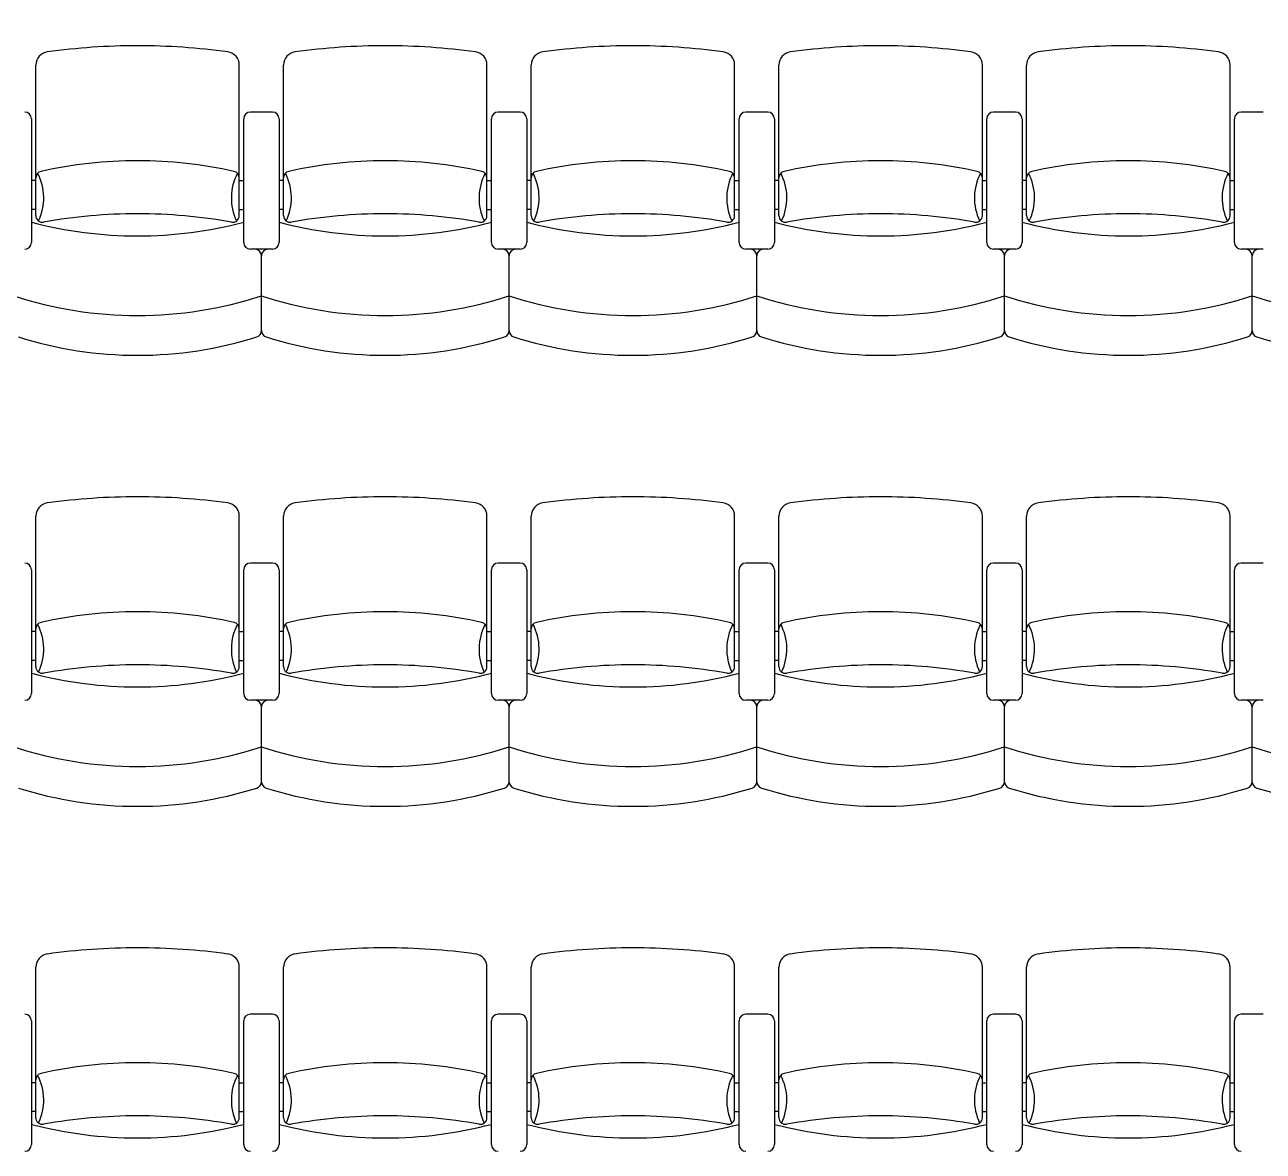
# Model space of a CAD drawing. Header units: millimetres. Extents: x 1210 to 64966, y 534 to 90439.
# Drawn here: x 46546 to 52090, y 22272 to 27316 of the extents above; entities that cross this region are included whole.
import ezdxf

# ---------------------------------------------------------------- set-up
doc = ezdxf.new("R2010")
doc.units = ezdxf.units.MM
doc.layers.add('ARREDI', color=8, linetype='Continuous')
doc.layers.add('RETINI', color=8, linetype='Continuous')

msp = doc.modelspace()

# ---------------------------------------------------------------- hatches: boundary and pattern name
at = {"layer": 'RETINI'}
h = msp.add_hatch(dxfattribs=at)
h.set_pattern_fill('ANSI31', color=256, scale=990, angle=270, style=0)
h.set_pattern_definition([(315, (-385059.34, 422084.75), (87.504464, 87.504464), [])])
h.paths.add_polyline_path([(19624, 32169, 1), (19624, 31670.1, 1)])
h.paths.add_polyline_path([(28336, 31670.1, 1), (28336, 32169, 1)])
h.paths.add_polyline_path([(18881.5, 15334.9), (18881.5, 13948.9), (20267.5, 13948.9), (20267.5, 15334.9)])
h.paths.add_polyline_path([(63481, 41322.4), (63481, 40431.4), (64372, 40431.4), (64372, 41322.4)])
h.paths.add_polyline_path([(63481, 32313.4), (63481, 31422.4), (64372, 31422.4), (64372, 32313.4)])
h.paths.add_polyline_path([(63481, 23700.4), (63481, 22809.4), (64372, 22809.4), (64372, 23700.4)])
h.paths.add_polyline_path([(63481, 15057.6), (63481, 14978.5), (63481, 14166.6), (64372, 14166.6), (64372, 15057.6)])
h.paths.add_polyline_path([(54967, 15057.6), (54967, 14166.6), (55858, 14166.6), (55858, 15057.6)])
h.paths.add_polyline_path([(42661.3, 15057.6), (42661.3, 14562.6), (42898.9, 14562.6), (42898.9, 14820), (45067, 14820), (45067, 15057.6)])
h.paths.add_polyline_path([(42661.3, 14562.6), (42661.3, 14067.6), (45067, 14067.6), (45067, 14166.6), (45067, 14562.6)])
h.paths.add_polyline_path([(45067, 15057.6), (45067, 14166.6), (45958, 14166.6), (45958, 15057.6)])
h.paths.add_polyline_path([(45958, 15097.3), (45958, 15057.6), (45958, 14166.6), (45958, 13513.3), (46453, 13513.3), (46453, 15097.3)])
h.paths.add_polyline_path([(30811, 2316.4), (30811, 534.4), (31405, 534.4), (31405, 2316.4)])
h.paths.add_polyline_path([(35315.5, 17156.5), (35315.5, 14948.8), (36454, 14948.8), (36454, 15186.4), (35553.1, 15186.4), (35553.1, 16879.3), (37206.4, 16879.3), (37206.4, 15186.4), (37444, 15186.4), (37444, 17156.5)])
h.paths.add_polyline_path([(36454, 15186.4), (36454, 14097.4), (37543, 14097.4), (37543, 15186.4)])
h.paths.add_polyline_path([(37543, 15107.1), (37543, 14820), (38215.7, 14820), (38215.7, 14562.6), (38453.3, 14562.6), (38453.3, 15107.1)])
h.paths.add_polyline_path([(37543, 14562.6), (37543, 14097.4), (37543, 14067.6), (38453.3, 14067.6), (38453.3, 14562.6)])
h.paths.add_polyline_path([(37048, 14097.4), (37048, 11325.4), (37543, 11325.4), (37543, 14097.4)])
h.paths.add_polyline_path([(36553, 14097.4), (36553, 11325.4), (36790.6, 11325.4), (36790.6, 14097.4)])
h.paths.add_polyline_path([(36553, 11325.4), (36553, 10731.4), (38335, 10731.4), (38335, 11325.4)])
h.paths.add_polyline_path([(36553, 6820.9), (36553, 6226.9), (38335, 6226.9), (38335, 6820.9)])
h.paths.add_polyline_path([(36454, 2316.4), (36454, 1227.4), (37543, 1227.4), (37543, 2316.4)])
h.paths.add_polyline_path([(36454, 1227.4), (36454, 534.4), (37147, 534.4), (37147, 1227.4)])
h.paths.add_polyline_path([(37543, 2316.4), (37543, 1722.4), (38335, 1722.4), (38335, 2316.4)])
h.paths.add_polyline_path([(36553, 23700.4), (36553, 22809.4), (37444, 22809.4), (37444, 23700.4)], flags=17)
h.paths.add_polyline_path([(35315.5, 25581.4), (35315.5, 20878.9), (37444, 20878.9), (37444, 22809.4), (37206.4, 22809.4), (37206.4, 21116.5), (35553.1, 21116.5), (35553.1, 23700.4), (35553.1, 25343.8), (37206.4, 25343.8), (37206.4, 23700.4), (37444, 23700.4), (37444, 25581.4)])
h.paths.add_polyline_path([(10417, 41421.4), (10417, 40431.4), (11407, 40431.4), (11407, 41421.4)])
h.paths.add_polyline_path([(10714, 41627.7), (10714, 41421.4), (11110, 41421.4), (11110, 41627.7)])
h.paths.add_polyline_path([(16802.5, 41422), (16802.5, 40431.4), (17000.5, 40431.4), (19030, 40431.4), (19030, 40703), (17764, 40703), (17764, 40626.6), (17000.5, 40626.6), (17000.5, 41260.2), (17764, 41260.2), (17764, 41183.8), (19030, 41183.8), (19030, 41422)])
h.paths.add_polyline_path([(13783, 41183.8), (13783, 40703), (14624.5, 40703), (14624.5, 41183.8)], flags=16)
h.paths.add_polyline_path([(2744.5, 40703), (2744.5, 40465.4), (4724.5, 40465.4), (4724.5, 40431.4), (4922.5, 40431.4), (4922.5, 41421.4), (2744.5, 41421.4), (2744.5, 41183.8), (3961.1, 41183.8), (3961.1, 41260.2), (4724.5, 41260.2), (4724.5, 40626.6), (3961.1, 40626.6), (3961.1, 40703)])
h.paths.add_polyline_path([(6902.5, 41422), (6902.5, 40431.4), (7100.5, 40431.4), (8140, 40431.4), (8140, 41422)])
h.paths.add_polyline_path([(7100.5, 41183.8), (7942, 41183.8), (7942, 40703), (7100.5, 40703)], flags=16)
h.paths.add_polyline_path([(7100.5, 41183.8), (7100.5, 40703), (7942, 40703), (7942, 41183.8)], flags=0)
h.paths.add_polyline_path([(13585, 41422), (13585, 40431.4), (13783, 40431.4), (14822.5, 40431.4), (14822.5, 41422)])
h.paths.add_polyline_path([(13783, 40703), (13783, 41183.8), (14624.5, 41183.8), (14624.5, 40703)], flags=0)
h.paths.add_polyline_path([(20168.5, 41421.4), (20168.5, 41248.2), (20555.8, 41248.2), (20555.8, 41421.4), (20506.3, 41421.4), (20506.3, 41392.9), (20481.6, 41392.9), (20481.6, 41421.4), (20432.1, 41421.4), (20432.1, 41392.9), (20407.3, 41392.9), (20407.3, 41421.4)])
h.paths.add_polyline_path([(20407.3, 43756.7), (20407.3, 43728.1), (20357.8, 43728.1), (20357.8, 41421.4), (20407.3, 41421.4), (20407.3, 41392.9), (20432.1, 41392.9), (20432.1, 41421.4), (20481.6, 41421.4), (20481.6, 41392.9), (20506.3, 41392.9), (20506.3, 41421.4), (20555.8, 41421.4), (20555.8, 43728.1), (20506.3, 43728.1), (20506.3, 43756.7), (20481.6, 43756.7), (20481.6, 43728.1), (20432.1, 43728.1), (20432.1, 43756.7)])
h.paths.add_polyline_path([(20432.1, 46208.1), (20432.1, 46236.6), (20407.3, 46236.6), (20407.3, 46208.1), (20357.8, 46208.1), (20357.8, 43901.4), (20407.3, 43901.4), (20407.3, 43872.8), (20432.1, 43872.8), (20432.1, 43901.4), (20481.6, 43901.4), (20481.6, 43872.8), (20506.3, 43872.8), (20506.3, 43901.4), (20555.8, 43901.4), (20555.8, 46208.1), (20506.3, 46208.1), (20506.3, 46236.6), (20481.6, 46236.6), (20481.6, 46208.1)])
h.paths.add_polyline_path([(20432.1, 43901.4), (20432.1, 43872.8), (20407.3, 43872.8), (20407.3, 43901.4), (20357.8, 43901.4), (20357.8, 43728.1), (20407.3, 43728.1), (20407.3, 43756.7), (20432.1, 43756.7), (20432.1, 43728.1), (20481.6, 43728.1), (20481.6, 43756.7), (20506.3, 43756.7), (20506.3, 43728.1), (20555.8, 43728.1), (20555.8, 43901.4), (20506.3, 43901.4), (20506.3, 43872.8), (20481.6, 43872.8), (20481.6, 43901.4)])
h.paths.add_polyline_path([(20357.8, 46381.3), (20357.8, 46208.1), (20407.3, 46208.1), (20407.3, 46236.6), (20432.1, 46236.6), (20432.1, 46208.1), (20481.6, 46208.1), (20481.6, 46236.6), (20506.3, 46236.6), (20506.3, 46208.1), (20555.8, 46208.1), (20555.8, 46381.3)])
h.paths.add_polyline_path([(20357.8, 46604.1), (20357.8, 46430.8), (20555.8, 46430.8), (20555.8, 46604.1)])
h.paths.add_polyline_path([(20357.8, 49192.9), (20357.8, 49019.7), (20555.8, 49019.7), (20555.8, 49192.9)])
h.paths.add_polyline_path([(19129, 41421.4), (19129, 40431.4), (20119, 40431.4), (20119, 41421.4)])
h.paths.add_polyline_path([(22304.1, 57162.4), (22304.1, 56658.3), (23426.8, 56658.3), (23426.8, 56816.7), (22462.5, 56816.7), (22462.5, 57162.4)])
h.paths.add_polyline_path([(20357.8, 57162.4), (20357.8, 49242.4), (24260.9, 49242.4), (24260.9, 49539.4), (23664.4, 49539.4), (23664.4, 51356.3), (23426.8, 51356.3), (23426.8, 49539.4), (20654.8, 49539.4), (20654.8, 51667.7), (20654.8, 53311.3), (20753.8, 53311.3), (20753.8, 53548.9), (20654.8, 53548.9), (20654.8, 57063.4), (20654.8, 57162.4)])
h.paths.add_polyline_path([(22495, 58053.4), (22495, 57162.4), (23386, 57162.4), (23386, 58053.4)])
h.paths.add_polyline_path([(23386, 58152.4), (23386, 58053.4), (23386, 57648.4), (23559.5, 57648.4), (23559.5, 57162.4), (24054.5, 57162.4), (24054.5, 58152.4)])
h.paths.add_polyline_path([(23426.8, 57162.4), (23426.8, 57112.9), (23426.8, 56816.7), (23426.8, 56658.3), (23426.8, 52754.9), (23664.4, 52754.9), (23664.4, 55709.6), (24054.5, 55709.6), (24054.5, 57162.4)])
h.paths.add_polyline_path([(22139.8, 53548.9), (22139.8, 53311.3), (23426.8, 53311.3), (23426.8, 53548.9)], flags=17)
h.paths.add_polyline_path([(12397, 58053.4), (12397, 57162.4), (13288, 57162.4), (13288, 58053.4)])
h.paths.add_polyline_path([(13288, 57400), (13288, 57162.4), (22495, 57162.4), (22495, 57400)])
h.paths.add_polyline_path([(13288, 58152.4), (13288, 58053.4), (13288, 57648.4), (22495, 57648.4), (22495, 58053.4), (22495, 58152.4)])
h.paths.add_polyline_path([(2596, 58152.4), (2596, 58053.4), (2596, 57648.4), (12397, 57648.4), (12397, 58053.4), (12397, 58152.4)])
h.paths.add_polyline_path([(1705, 57162.4), (1507, 57162.4), (1507, 55295.4), (2695, 55295.4), (2695, 57162.4), (12397, 57162.4), (12397, 57400), (2596, 57400), (2596, 57162.4), (2457.4, 57162.4), (2457.4, 55542.9), (2002, 55542.9), (2002, 57162.4)])
h.paths.add_polyline_path([(33493.9, 41708.5), (33493.9, 41421.4), (34087.9, 41421.4), (34087.9, 41708.5)], flags=17)
h.paths.add_polyline_path([(27742, 41708.5), (27742, 41421.4), (28092.4, 41421.4), (28092.4, 41627.7), (28488.4, 41627.7), (28488.4, 41421.4), (28831, 41421.4), (33493.9, 41421.4), (33493.9, 41708.5)], flags=17)
h.paths.add_polyline_path([(27841, 41421.4), (27841, 40431.4), (28831, 40431.4), (28831, 41421.4)], flags=17)
h.paths.add_polyline_path([(37910, 57063.4), (37910, 56063.5), (37206.4, 56063.5), (37206.4, 55092.9), (34375, 55092.9), (34375, 54855.3), (37444, 54855.3), (37444, 55825.9), (37493.5, 55825.9), (38147.6, 55825.9), (38147.6, 57063.4)])
h.paths.add_polyline_path([(36553, 50331.4), (36553, 49440.4), (37444, 49440.4), (37444, 50331.4)])
h.paths.add_polyline_path([(36553, 52736.7), (36553, 50331.4), (36681.7, 50331.4), (36681.7, 52736.7)], flags=17)
h.paths.add_polyline_path([(36040.9, 52974.3), (36040.9, 52736.7), (37206.4, 52736.7), (37206.4, 50331.4), (37444, 50331.4), (37444, 52974.3)])
h.paths.add_polyline_path([(36553, 46472.6), (36553, 44318), (36682.1, 44318.3), (36683.5, 46615.2)])
h.paths.add_polyline_path([(37315.3, 47306.1), (37315.3, 44318), (37493.5, 44318), (37493.5, 47501)])
h.paths.add_polyline_path([(37206.4, 47187.1), (37206.4, 44318), (37315.3, 44318), (37315.3, 47306.1)])
h.paths.add_polyline_path([(36553, 49440.4), (36553, 46472.6), (37444, 47446.9), (37444, 49440.4), (37206.4, 49440.4), (37206.4, 47480.5), (36681.7, 46906.7), (36681.7, 49440.4)])
h.paths.add_polyline_path([(36553, 44318), (36553, 41322.4), (36681.7, 41322.4), (36681.7, 43128.7), (36681.7, 43762.3), (36681.7, 44120), (37206.4, 44120), (37206.4, 43844.6), (37315.3, 43844.6), (37315.3, 44318), (37206.4, 44318)])
h.paths.add_polyline_path([(37315.3, 44318), (37315.3, 43844.6), (37343.5, 43844.6), (37343.5, 43046.4), (37206.4, 43046.4), (37206.4, 41322.4), (37444, 41322.4), (37444, 44318)])
h.paths.add_polyline_path([(36553, 41322.4), (36553, 41316.1), (36553, 40431.4), (36559.4, 40431.4), (37444, 40431.4), (37444, 41322.4)])
h.paths.add_polyline_path([(37206.4, 36562.4), (37206.4, 32313.4), (37315.3, 32313.4), (37315.3, 36562.4)], flags=16)
h.paths.add_polyline_path([(35553.1, 38194), (35553.1, 40431.4), (35266, 40431.4), (35266, 37956.4), (35424.4, 37956.4), (35424.4, 34194.4), (35315.5, 34194.4), (35315.5, 29343.4), (37444, 29343.4), (37444, 31422.4), (37206.4, 31422.4), (37206.4, 29581), (35553.1, 29581), (35553.1, 33956.8), (35662, 33956.8), (35662, 38194)])
h.paths.add_polyline_path([(36553, 32313.4), (36553, 31422.4), (37444, 31422.4), (37444, 32313.4)], flags=17)
h.paths.add_polyline_path([(37206.4, 40431.4), (37206.4, 37360.5), (37343.5, 37360.5), (37343.5, 36562.4), (37315.3, 36562.4), (37315.3, 32313.4), (37444, 32313.4), (37444, 40431.4)], flags=16)
h.paths.add_polyline_path([(28092.4, 53804.1), (28092.4, 53311.3), (30424.9, 53311.3), (30424.9, 53053.7), (30662.5, 53053.7), (30662.5, 53311.3), (34087.9, 53311.3), (34087.9, 53548.9), (30761.5, 53548.9), (30761.5, 53804.1), (30523.9, 53804.1), (30523.9, 53548.9), (28330, 53548.9), (28330, 53804.1)], flags=17)
h.paths.add_polyline_path([(30523.9, 57112.9), (30523.9, 55190.1), (30761.5, 55190.1), (30761.5, 57112.9)], flags=17)
h.paths.add_polyline_path([(27668, 57112.9), (27668, 55680.6), (28092.4, 55680.6), (28092.4, 55190.1), (28330, 55190.1), (28330, 56857.1), (28092.4, 56857.1), (28092.4, 57112.9)], flags=17)
h.paths.add_polyline_path([(28120.2, 57112.9), (28092.4, 57112.9), (28092.4, 56857.1), (28488.4, 56857.1), (28488.4, 57112.9)], flags=17)
h.paths.add_polyline_path([(27668, 58399.9), (27668, 58201.9), (33484, 58201.9), (38405, 58201.9), (38405, 58399.9)])
h.paths.add_polyline_path([(33484, 58152.4), (33484, 58053.4), (33484, 57657.4), (37910, 57657.4), (37910, 57063.4), (38147.6, 57063.4), (38197.1, 57063.4), (38405, 57063.4), (38405, 58152.4)])
h.paths.add_polyline_path([(33484, 57400), (33484, 57162.4), (34087.9, 57162.4), (34087.9, 57112.9), (34087.9, 55825.9), (34087.9, 49539.4), (30662.5, 49539.4), (30662.5, 51667.7), (30424.9, 51667.7), (30424.9, 49539.4), (28330, 49539.4), (28092.4, 49539.4), (27428.9, 49539.4), (27428.9, 49242.4), (34087.9, 49242.4), (34087.9, 40431.4), (36553, 40431.4), (36553, 40718.5), (34375, 40718.5), (34375, 52742.5), (34654.9, 52742.5), (34654.9, 52974.3), (34375, 52974.3), (34375, 57400)])
h.paths.add_polyline_path([(27668, 58152.4), (27668, 57162.4), (28163, 57162.4), (28163, 57657.4), (32593, 57657.4), (32593, 58053.4), (32593, 58152.4)])
h.paths.add_polyline_path([(28163, 57400), (28163, 57162.4), (32593, 57162.4), (32593, 57400)], flags=17)
h.paths.add_polyline_path([(32593, 58053.4), (32593, 57162.4), (33484, 57162.4), (33484, 58053.4)])
h.paths.add_polyline_path([(32818.4, 64323.6), (32818.4, 63927.6), (33214.4, 63927.6), (33214.4, 64323.6)], flags=16)
h.paths.add_polyline_path([(43015.4, 64323.6), (43015.4, 63927.6), (43411.4, 63927.6), (43411.4, 64323.6)], flags=16)
h.paths.add_polyline_path([(22736.6, 64323.6), (22736.6, 63927.6), (23132.6, 63927.6), (23132.6, 64323.6)])
h.paths.add_polyline_path([(22736.6, 64370.5), (22736.6, 64323.6), (23132.6, 64323.6), (23132.6, 63927.6), (22736.6, 63927.6), (22736.6, 63875.5), (63530.5, 63875.5), (63530.5, 64370.5)])
h.paths.add_polyline_path([(32818.4, 64323.6), (33214.4, 64323.6), (33214.4, 63927.6), (32818.4, 63927.6)], flags=0)
h.paths.add_polyline_path([(43015.4, 64323.6), (43411.4, 64323.6), (43411.4, 63927.6), (43015.4, 63927.6)], flags=0)
h.paths.add_polyline_path([(54148.2, 64323.6), (54544.2, 64323.6), (54544.2, 63927.6), (54148.2, 63927.6)], flags=16)
h.paths.add_polyline_path([(54193.7, 64266.8), (54193.7, 64286.6), (54510.5, 64286.6), (54510.5, 64266.8), (54387.7, 64266.8, 0.414214), (54358, 64237.1), (54358, 64019.3, 0.414214), (54387.7, 63989.6), (54510.5, 63989.6), (54510.5, 63969.8), (54193.7, 63969.8), (54193.7, 63989.6), (54316.4, 63989.6, 0.414214), (54346.1, 64019.3), (54346.1, 64237.1, 0.414214), (54316.4, 64266.8)], flags=0)
h.paths.add_polyline_path([(54274, 58152.4), (54274, 58053.4), (54274, 57657.4), (63481, 57657.4), (63481, 58053.4), (63481, 58152.4)])
h.paths.add_polyline_path([(54274, 57400), (54274, 57162.4), (63481, 57162.4), (63481, 57400)])
h.paths.add_polyline_path([(53383, 58053.4), (53383, 57162.4), (54274, 57162.4), (54274, 58053.4)])
h.paths.add_polyline_path([(43285, 58053.4), (43285, 57162.4), (44176, 57162.4), (44176, 58053.4)])
h.paths.add_polyline_path([(44176, 58152.4), (44176, 58053.4), (44176, 57657.4), (53383, 57657.4), (53383, 58053.4), (53383, 58152.4)])
h.paths.add_polyline_path([(44176, 57400), (44176, 57162.4), (53383, 57162.4), (53383, 57400)])
h.paths.add_polyline_path([(41532, 58152.4), (41532, 57112.9), (42027, 57112.9), (42027, 57301), (42027, 57657.4), (43285, 57657.4), (43285, 58053.4), (43285, 58152.4)])
h.paths.add_polyline_path([(42027, 57400), (42027, 57162.4), (43285, 57162.4), (43285, 57400)])
h.paths.add_polyline_path([(41789.4, 57112.9), (41789.4, 55825.9), (63431.5, 55825.9), (63431.5, 56063.5), (42027, 56063.5), (42027, 57112.9)])
h.paths.add_polyline_path([(63382, 49318.2), (63382, 48922.2), (64966, 48922.2), (64966, 48922.4), (64966, 49318.2)])
h.paths.add_polyline_path([(63481, 50331.4), (63481, 49440.4), (64372, 49440.4), (64372, 50331.4)])
h.paths.add_polyline_path([(63481, 58053.4), (63481, 57162.4), (64372, 57162.4), (64372, 58053.4)])
h.paths.add_polyline_path([(63481, 57162.4), (63481, 50331.4), (63718.6, 50331.4), (63718.6, 57162.4)])
h.paths.add_polyline_path([(63976, 57162.4), (63976, 50331.4), (64372, 50331.4), (64471, 50331.4), (64471, 57162.4), (64372, 57162.4)])
h.paths.add_polyline_path([(63580, 64313.4), (63580, 63521.4), (64372, 63521.4), (64372, 64313.4)])
h.paths.add_polyline_path([(63580, 63521.4), (63580, 58795.9), (63817.6, 58795.9), (63817.6, 63521.4)])
h.paths.add_polyline_path([(63976, 63521.4), (63976, 58795.9), (64471, 58795.9), (64471, 63521.4), (64372, 63521.4)])
h.paths.add_polyline_path([(63530.5, 58795.9), (63530.5, 58399.9), (64520.5, 58399.9), (64520.5, 58795.9)])
h.paths.add_polyline_path([(63580, 90389.6), (63580, 89597.6), (64372, 89597.6), (64372, 90389.6)])
h.paths.add_polyline_path([(63580, 89597.6), (63580, 81624.7), (63817.6, 81624.7), (63817.6, 89597.6)])
h.paths.add_polyline_path([(63976, 89597.6), (63976, 81624.7), (64372, 81624.7), (64471, 81624.7), (64471, 89597.6), (64372, 89597.6)])
h.paths.add_polyline_path([(63580, 81624.7), (63580, 80832.7), (64372, 80832.7), (64372, 81624.7)])
h.paths.add_polyline_path([(63580, 80832.7), (63580, 64313.4), (63817.6, 64313.4), (63817.6, 80832.7)])
h.paths.add_polyline_path([(63976, 80832.7), (63976, 64313.4), (64372, 64313.4), (64471, 64313.4), (64471, 80832.7), (64372, 80832.7)])
h.paths.add_polyline_path([(53267.5, 90389.6), (53267.5, 90092.6), (53267.5, 89597.6), (54059.5, 89597.6), (54059.5, 90389.6)])
h.paths.add_polyline_path([(32642.5, 81624.7), (32642.5, 80832.7), (33434.5, 80832.7), (33434.5, 81624.7)])
h.paths.add_polyline_path([(42955, 81624.7), (42955, 80832.7), (43747, 80832.7), (43747, 81624.7)])
h.paths.add_polyline_path([(42955, 90389.6), (42955, 89597.6), (43747, 89597.6), (43747, 90389.6)])
h.paths.add_polyline_path([(22330, 73704.7), (22330, 72912.7), (23122, 72912.7), (23122, 73704.7)])
h.paths.add_polyline_path([(22627, 81624.7), (22627, 81479.6), (22330, 81479.6), (22330, 80832.7), (23122, 80832.7), (23122, 80938.5), (23122, 81624.7)])
h.paths.add_polyline_path([(22330, 81624.7), (22330, 81479.6), (22627, 81479.6), (22627, 81624.7)])
h.paths.add_polyline_path([(12017.5, 73704.7), (12017.5, 72912.7), (12809.5, 72912.7), (12809.5, 73704.7)])
h.paths.add_polyline_path([(2259.4, 72859.8), (2259.4, 59340.4), (2497, 59340.4), (2497, 72859.8)])
h.paths.add_polyline_path([(1705, 73651.8), (1705, 72859.8), (2497, 72859.8), (2497, 73651.8)])
h.paths.add_polyline_path([(1705, 58053.4), (1705, 57162.4), (2596, 57162.4), (2596, 58053.4)])
h.paths.add_polyline_path([(1705, 59340.4), (1705, 58548.4), (2497, 58548.4), (2497, 59340.4)])
h.paths.add_polyline_path([(1705, 72859.8), (1606, 72859.8), (1606, 59340.4), (1705, 59340.4), (2101, 59340.4), (2101, 72859.8)])
h.paths.add_polyline_path([(1507, 46642.8), (1507, 45435), (2695, 45435), (2695, 46642.8)])
h.paths.add_polyline_path([(2002, 46395.3), (2457.4, 46395.3), (2457.4, 45682.5), (2002, 45682.5)], flags=0)
h.paths.add_polyline_path([(2002, 46395.3), (2002, 45682.5), (2457.4, 45682.5), (2457.4, 46395.3)], flags=16)
h.paths.add_polyline_path([(1507, 49929.6), (1507, 48721.8), (2695, 48721.8), (2695, 49929.6)])
h.paths.add_polyline_path([(2002, 49682.1), (2457.4, 49682.1), (2457.4, 48969.3), (2002, 48969.3)], flags=16)
h.paths.add_polyline_path([(2002, 49682.1), (2002, 48969.3), (2457.4, 48969.3), (2457.4, 49682.1)], flags=16)
h.paths.add_polyline_path([(1507, 53216.4), (1507, 52008.6), (2695, 52008.6), (2695, 53216.4)])
h.paths.add_polyline_path([(2002, 52968.9), (2457.4, 52968.9), (2457.4, 52256.1), (2002, 52256.1)], flags=0)
h.paths.add_polyline_path([(2002, 52968.9), (2002, 52256.1), (2457.4, 52256.1), (2457.4, 52968.9)], flags=16)
h.paths.add_polyline_path([(1606, 41421.4), (1606, 40332.4), (2695, 40332.4), (2695, 41421.4)])
h.paths.add_polyline_path([(1507, 43356), (1507, 41421.4), (1606, 41421.4), (1606, 41421.4), (2002, 41421.4), (2002, 43108.5), (2457.4, 43108.5), (2457.4, 41421.4), (2695, 41421.4), (2695, 43356)])
h.paths.add_polyline_path([(2457.4, 40332.4), (2457.4, 36309.1), (2516.8, 36309.1), (2516.8, 40332.4)], flags=16)
h.paths.add_polyline_path([(1883.2, 40332.4), (1883.2, 36309.1), (2002, 36309.1), (2002, 40332.4)], flags=17)
h.paths.add_polyline_path([(2516.8, 40332.4), (2516.8, 36309.1), (2564.5, 36309.1), (2564.5, 35455.7), (2457.4, 35455.7), (2457.4, 32412.3), (2695, 32412.3), (2695, 40332.4)])
h.paths.add_polyline_path([(1606, 32412.3), (1606, 31323.3), (2695, 31323.3), (2695, 32412.3)])
h.paths.add_polyline_path([(1606, 40332.4), (1507, 40332.4), (1507, 32412.3), (1606, 32412.3), (2002, 32412.3), (2002, 35455.7), (1835.5, 35455.7), (1835.5, 36309.1), (1883.2, 36309.1), (1883.2, 40332.4)])
h.paths.add_polyline_path([(1606, 31323.3), (1507, 31323.3), (1507, 23799.4), (1606, 23799.4), (1883.2, 23799.4), (1883.2, 27426.6), (1835.5, 27426.6), (1835.5, 28280), (2002, 28280), (2002, 31323.3)])
h.paths.add_polyline_path([(1883.2, 27426.6), (1883.2, 23799.4), (2002, 23799.4), (2002, 27426.6)])
h.paths.add_polyline_path([(2457.4, 27426.6), (2457.4, 23799.4), (2516.8, 23799.4), (2516.8, 27426.6)])
h.paths.add_polyline_path([(2457.4, 31323.3), (2457.4, 28280), (2564.5, 28280), (2564.5, 27426.6), (2516.8, 27426.6), (2516.8, 23799.4), (2695, 23799.4), (2695, 31323.3)])
h.paths.add_polyline_path([(1606, 22710.4), (1507, 22710.4), (1507, 15186.4), (1606, 15186.4), (2002, 15186.4), (2002, 22710.4)])
h.paths.add_polyline_path([(2457.4, 22710.4), (2457.4, 15186.4), (2695, 15186.4), (2695, 22710.4)])
h.paths.add_polyline_path([(1606, 15186.4), (1606, 14097.4), (2002, 14097.4), (2695, 14097.4), (2695, 15186.4)])
h.paths.add_polyline_path([(1606, 23799.4), (1606, 22710.4), (2695, 22710.4), (2695, 23799.4)])
h.paths.add_polyline_path([(1210, 5979.4), (1210, 5385.4), (2794, 5385.4), (2794, 5979.4)])
h.paths.add_polyline_path([(1210, 10719.7), (1210, 5979.4), (2794, 5979.4), (2794, 9467.1), (2695, 9490.1), (2794, 9490.1), (2794, 10719.7)])
h.paths.add_polyline_path([(1606, 11313.7), (1210, 11313.7), (1210, 10731.9), (1210, 10719.7), (2794, 10719.7), (2794, 11313.7)])
h.paths.add_polyline_path([(1507, 14097.4), (1507, 11313.7), (1606, 11313.7), (2002, 11313.7), (2002, 14097.4)])
h.paths.add_polyline_path([(2457.4, 14097.4), (2457.4, 11313.7), (2695, 11313.7), (2695, 14097.4)])
h.paths.add_polyline_path([(1606, 2316.4), (1606, 1227.4), (2695, 1227.4), (2695, 2316.4)])
h.paths.add_polyline_path([(1507, 5385.4), (1507, 2316.4), (1606, 2316.4), (2002, 2316.4), (2002, 5385.4)])
h.paths.add_polyline_path([(2457.4, 5385.4), (2457.4, 2316.4), (2695, 2316.4), (2695, 5385.4)])
h.paths.add_polyline_path([(2695, 1623.4), (2695, 1227.4), (2695, 1128.4), (7843, 1128.4), (7843, 1623.4)])
h.paths.add_polyline_path([(2695, 2316.4), (2695, 2078.8), (7843, 2078.8), (7843, 2316.4)])
h.paths.add_polyline_path([(25663, 534.4), (25663, 2316.4), (25069, 2316.4), (25069, 534.4), (25118.5, 534.4)])
h.paths.add_polyline_path([(19921, 534.4), (19921, 2316.4), (19327, 2316.4), (19327, 534.4), (19376.5, 534.4)])
h.paths.add_polyline_path([(14179, 534.4), (14179, 2316.4), (13585, 2316.4), (13585, 534.4), (13634.5, 534.4)])
h.paths.add_polyline_path([(8437, 534.4), (8437, 2316.4), (7843, 2316.4), (7843, 534.4)])
h.paths.add_polyline_path([(2457.4, 15195.4), (2002, 15195.4), (2002, 15186.4), (2457.4, 15186.4)])

# ---------------------------------------------------------------- linework, layer by layer
at = {"layer": 'ARREDI', "ltscale": 0.3}
for p, q in [((46595.4, 26461.1), (46595.4, 27135.3)), ((47506.2, 26461.1), (47506.2, 27135.3)), ((47704.2, 26461.1), (47704.2, 27135.3)), ((48615, 26461.1), (48615, 27135.3)), ((48813, 26461.1), (48813, 27135.3)), ((49723.8, 26461.1), (49723.8, 27135.3)), ((49921.8, 26461.1), (49921.8, 27135.3)), ((50832.6, 26461.1), (50832.6, 27135.3)), ((51030.6, 26461.1), (51030.6, 27135.3)), ((51941.4, 26461.1), (51941.4, 27135.3)), ((47605.2, 25946), (47605.2, 26281.2)), ((47605.2, 25946), (47605.2, 26281.2)), ((48714, 25946), (48714, 26281.2)), ((48714, 25946), (48714, 26281.2)), ((49822.8, 25946), (49822.8, 26281.2)), ((49822.8, 25946), (49822.8, 26281.2)), ((50931.6, 25946), (50931.6, 26281.2)), ((50931.6, 25946), (50931.6, 26281.2)), ((52040.4, 25946), (52040.4, 26281.2)), ((52040.4, 25946), (52040.4, 26281.2)), ((46595.4, 24441.5), (46595.4, 25115.7)), ((47506.2, 24441.5), (47506.2, 25115.7)), ((47704.2, 24441.5), (47704.2, 25115.7)), ((48615, 24441.5), (48615, 25115.7)), ((48813, 24441.5), (48813, 25115.7)), ((49723.8, 24441.5), (49723.8, 25115.7)), ((49921.8, 24441.5), (49921.8, 25115.7)), ((50832.6, 24441.5), (50832.6, 25115.7)), ((51030.6, 24441.5), (51030.6, 25115.7)), ((51941.4, 24441.5), (51941.4, 25115.7)), ((47605.2, 23926.4), (47605.2, 24261.6)), ((47605.2, 23926.4), (47605.2, 24261.6)), ((48714, 23926.4), (48714, 24261.6)), ((48714, 23926.4), (48714, 24261.6)), ((49822.8, 23926.4), (49822.8, 24261.6)), ((49822.8, 23926.4), (49822.8, 24261.6)), ((50931.6, 23926.4), (50931.6, 24261.6)), ((50931.6, 23926.4), (50931.6, 24261.6)), ((52040.4, 23926.4), (52040.4, 24261.6)), ((52040.4, 23926.4), (52040.4, 24261.6)), ((46595.4, 22421.9), (46595.4, 23096.1)), ((47506.2, 22421.9), (47506.2, 23096.1)), ((47704.2, 22421.9), (47704.2, 23096.1)), ((48615, 22421.9), (48615, 23096.1)), ((48813, 22421.9), (48813, 23096.1)), ((49723.8, 22421.9), (49723.8, 23096.1)), ((49921.8, 22421.9), (49921.8, 23096.1)), ((50832.6, 22421.9), (50832.6, 23096.1)), ((51030.6, 22421.9), (51030.6, 23096.1)), ((51941.4, 22421.9), (51941.4, 23096.1))]:
    msp.add_line(p, q, dxfattribs=at)
at = {"layer": 'ARREDI'}
for p, q in [((46575.6, 26895), (46575.6, 26340.6)), ((47526, 26340.6), (47526, 26895)), ((47654.7, 26924.7), (47555.7, 26924.7)), ((47684.4, 26895), (47684.4, 26340.6)), ((48634.8, 26340.6), (48634.8, 26895)), ((48763.5, 26924.7), (48664.5, 26924.7)), ((48793.2, 26895), (48793.2, 26340.6)), ((49743.6, 26340.6), (49743.6, 26895)), ((49872.3, 26924.7), (49773.3, 26924.7)), ((49902, 26895), (49902, 26340.6)), ((50852.4, 26340.6), (50852.4, 26895)), ((50981.1, 26924.7), (50882.1, 26924.7)), ((51010.8, 26895), (51010.8, 26340.6)), ((51961.2, 26340.6), (51961.2, 26895)), ((52089.9, 26924.7), (51990.9, 26924.7)), ((46595.4, 26617.8), (46575.6, 26617.8)), ((47506.2, 26617.8), (47526, 26617.8)), ((47704.2, 26617.8), (47684.4, 26617.8)), ((48615, 26617.8), (48634.8, 26617.8)), ((48813, 26617.8), (48793.2, 26617.8)), ((49723.8, 26617.8), (49743.6, 26617.8)), ((49921.8, 26617.8), (49902, 26617.8)), ((50832.6, 26617.8), (50852.4, 26617.8)), ((51030.6, 26617.8), (51010.8, 26617.8)), ((51941.4, 26617.8), (51961.2, 26617.8)), ((46595.4, 26489.1), (46575.6, 26489.1)), ((47506.2, 26489.1), (47526, 26489.1)), ((47704.2, 26489.1), (47684.4, 26489.1)), ((48615, 26489.1), (48634.8, 26489.1)), ((48813, 26489.1), (48793.2, 26489.1)), ((49723.8, 26489.1), (49743.6, 26489.1)), ((49921.8, 26489.1), (49902, 26489.1)), ((50832.6, 26489.1), (50852.4, 26489.1)), ((51030.6, 26489.1), (51010.8, 26489.1)), ((51941.4, 26489.1), (51961.2, 26489.1)), ((47654.7, 26310.9), (47555.7, 26310.9)), ((48763.5, 26310.9), (48664.5, 26310.9)), ((49872.3, 26310.9), (49773.3, 26310.9)), ((50981.1, 26310.9), (50882.1, 26310.9)), ((52089.9, 26310.9), (51990.9, 26310.9)), ((47654.7, 24905.1), (47555.7, 24905.1)), ((48763.5, 24905.1), (48664.5, 24905.1)), ((49872.3, 24905.1), (49773.3, 24905.1)), ((50981.1, 24905.1), (50882.1, 24905.1)), ((52089.9, 24905.1), (51990.9, 24905.1)), ((46575.6, 24875.4), (46575.6, 24321)), ((47526, 24321), (47526, 24875.4)), ((47684.4, 24875.4), (47684.4, 24321)), ((48634.8, 24321), (48634.8, 24875.4)), ((48793.2, 24875.4), (48793.2, 24321)), ((49743.6, 24321), (49743.6, 24875.4)), ((49902, 24875.4), (49902, 24321)), ((50852.4, 24321), (50852.4, 24875.4)), ((51010.8, 24875.4), (51010.8, 24321)), ((51961.2, 24321), (51961.2, 24875.4)), ((46595.4, 24598.2), (46575.6, 24598.2)), ((47506.2, 24598.2), (47526, 24598.2)), ((47704.2, 24598.2), (47684.4, 24598.2)), ((48615, 24598.2), (48634.8, 24598.2)), ((48813, 24598.2), (48793.2, 24598.2)), ((49723.8, 24598.2), (49743.6, 24598.2)), ((49921.8, 24598.2), (49902, 24598.2)), ((50832.6, 24598.2), (50852.4, 24598.2)), ((51030.6, 24598.2), (51010.8, 24598.2)), ((51941.4, 24598.2), (51961.2, 24598.2)), ((46595.4, 24469.5), (46575.6, 24469.5)), ((47506.2, 24469.5), (47526, 24469.5)), ((47704.2, 24469.5), (47684.4, 24469.5)), ((48615, 24469.5), (48634.8, 24469.5)), ((48813, 24469.5), (48793.2, 24469.5)), ((49723.8, 24469.5), (49743.6, 24469.5)), ((49921.8, 24469.5), (49902, 24469.5)), ((50832.6, 24469.5), (50852.4, 24469.5)), ((51030.6, 24469.5), (51010.8, 24469.5)), ((51941.4, 24469.5), (51961.2, 24469.5)), ((47654.7, 24291.3), (47555.7, 24291.3)), ((48763.5, 24291.3), (48664.5, 24291.3)), ((49872.3, 24291.3), (49773.3, 24291.3)), ((50981.1, 24291.3), (50882.1, 24291.3)), ((52089.9, 24291.3), (51990.9, 24291.3)), ((46575.6, 22855.8), (46575.6, 22301.4)), ((47526, 22301.4), (47526, 22855.8)), ((47654.7, 22885.5), (47555.7, 22885.5)), ((47684.4, 22855.8), (47684.4, 22301.4)), ((48634.8, 22301.4), (48634.8, 22855.8)), ((48763.5, 22885.5), (48664.5, 22885.5)), ((48793.2, 22855.8), (48793.2, 22301.4)), ((49743.6, 22301.4), (49743.6, 22855.8)), ((49872.3, 22885.5), (49773.3, 22885.5)), ((49902, 22855.8), (49902, 22301.4)), ((50852.4, 22301.4), (50852.4, 22855.8)), ((50981.1, 22885.5), (50882.1, 22885.5)), ((51010.8, 22855.8), (51010.8, 22301.4)), ((51961.2, 22301.4), (51961.2, 22855.8)), ((52089.9, 22885.5), (51990.9, 22885.5)), ((46595.4, 22578.6), (46575.6, 22578.6)), ((47506.2, 22578.6), (47526, 22578.6)), ((47704.2, 22578.6), (47684.4, 22578.6)), ((48615, 22578.6), (48634.8, 22578.6)), ((48813, 22578.6), (48793.2, 22578.6)), ((49723.8, 22578.6), (49743.6, 22578.6)), ((49921.8, 22578.6), (49902, 22578.6)), ((50832.6, 22578.6), (50852.4, 22578.6)), ((51030.6, 22578.6), (51010.8, 22578.6)), ((51941.4, 22578.6), (51961.2, 22578.6)), ((46595.4, 22449.9), (46575.6, 22449.9)), ((47506.2, 22449.9), (47526, 22449.9)), ((47704.2, 22449.9), (47684.4, 22449.9)), ((48615, 22449.9), (48634.8, 22449.9)), ((48813, 22449.9), (48793.2, 22449.9)), ((49723.8, 22449.9), (49743.6, 22449.9)), ((49921.8, 22449.9), (49902, 22449.9)), ((50832.6, 22449.9), (50852.4, 22449.9)), ((51030.6, 22449.9), (51010.8, 22449.9)), ((51941.4, 22449.9), (51961.2, 22449.9))]:
    msp.add_line(p, q, dxfattribs=at)
for centre, radius, start, end in [((47050.8, 24251.7), 2970, 90, 97.8196), ((47050.8, 24251.7), 2970, 82.1804, 90), ((48159.6, 24251.7), 2970, 90, 97.8196), ((48159.6, 24251.7), 2970, 82.1804, 90), ((49268.4, 24251.7), 2970, 90, 97.8196), ((49268.4, 24251.7), 2970, 82.1804, 90), ((50377.2, 24251.7), 2970, 90, 97.8196), ((50377.2, 24251.7), 2970, 82.1804, 90), ((51486, 24251.7), 2970, 90, 97.8196), ((51486, 24251.7), 2970, 82.1804, 90), ((46654.8, 27135.3), 59.4, 97.8196, 180), ((47446.8, 27135.3), 59.4, 0, 82.1804), ((47763.6, 27135.3), 59.4, 97.8196, 180), ((48555.6, 27135.3), 59.4, 0, 82.1804), ((48872.4, 27135.3), 59.4, 97.8196, 180), ((49664.4, 27135.3), 59.4, 0, 82.1804), ((49981.2, 27135.3), 59.4, 97.8196, 180), ((50773.2, 27135.3), 59.4, 0, 82.1804), ((51090, 27135.3), 59.4, 97.8196, 180), ((51882, 27135.3), 59.4, 0, 82.1804), ((46545.9, 26895), 29.7, 0, 90), ((47555.7, 26895), 29.7, 90, 180), ((47654.7, 26895), 29.7, 0, 90), ((48664.5, 26895), 29.7, 90, 180), ((48763.5, 26895), 29.7, 0, 90), ((49773.3, 26895), 29.7, 90, 180), ((49872.3, 26895), 29.7, 0, 90), ((50882.1, 26895), 29.7, 90, 180), ((50981.1, 26895), 29.7, 0, 90), ((51990.9, 26895), 29.7, 90, 180), ((47050.8, 24726.9), 1980, 90, 102.6077), ((47050.8, 24726.9), 1980, 77.3923, 90), ((48159.6, 24726.9), 1980, 90, 102.6077), ((48159.6, 24726.9), 1980, 77.3923, 90), ((49268.4, 24726.9), 1980, 90, 102.6077), ((49268.4, 24726.9), 1980, 77.3923, 90), ((50377.2, 24726.9), 1980, 90, 102.6077), ((50377.2, 24726.9), 1980, 77.3923, 90), ((51486, 24726.9), 1980, 90, 102.6077), ((51486, 24726.9), 1980, 77.3923, 90), ((46625.1, 26630.2), 29.7, 102.6077, 180), ((46392.9, 26539.8), 238.1, 334.4252, 27.7603), ((47708.7, 26539.8), 238.1, 152.2397, 205.5748), ((47476.5, 26630.2), 29.7, 0, 77.3923), ((47733.9, 26630.2), 29.7, 102.6077, 180), ((47501.7, 26539.8), 238.1, 334.4252, 27.7603), ((48817.5, 26539.8), 238.1, 152.2397, 205.5748), ((48585.3, 26630.2), 29.7, 0, 77.3923), ((48842.7, 26630.2), 29.7, 102.6077, 180), ((48610.5, 26539.8), 238.1, 334.4252, 27.7603), ((49926.3, 26539.8), 238.1, 152.2397, 205.5748), ((49694.1, 26630.2), 29.7, 0, 77.3923), ((49951.5, 26630.2), 29.7, 102.6077, 180), ((49719.3, 26539.8), 238.1, 334.4252, 27.7603), ((51035.1, 26539.8), 238.1, 152.2397, 205.5748), ((50802.9, 26630.2), 29.7, 0, 77.3923), ((51060.3, 26630.2), 29.7, 102.6077, 180), ((50828.1, 26539.8), 238.1, 334.4252, 27.7603), ((52143.9, 26539.8), 238.1, 152.2397, 205.5748), ((51911.7, 26630.2), 29.7, 0, 77.3923), ((46625.1, 26461.1), 29.7, 180, 280.1924), ((47050.8, 24093.3), 2376, 90, 100.1924), ((47050.8, 24093.3), 2376, 79.8076, 90), ((47476.5, 26461.1), 29.7, 259.8076, 0), ((47733.9, 26461.1), 29.7, 180, 280.1924), ((48159.6, 24093.3), 2376, 90, 100.1924), ((48159.6, 24093.3), 2376, 79.8076, 90), ((48585.3, 26461.1), 29.7, 259.8076, 0), ((48842.7, 26461.1), 29.7, 180, 280.1924), ((49268.4, 24093.3), 2376, 90, 100.1924), ((49268.4, 24093.3), 2376, 79.8076, 90), ((49694.1, 26461.1), 29.7, 259.8076, 0), ((49951.5, 26461.1), 29.7, 180, 280.1924), ((50377.2, 24093.3), 2376, 90, 100.1924), ((50377.2, 24093.3), 2376, 79.8076, 90), ((50802.9, 26461.1), 29.7, 259.8076, 0), ((51060.3, 26461.1), 29.7, 180, 280.1924), ((51486, 24093.3), 2376, 90, 100.1924), ((51486, 24093.3), 2376, 79.8076, 90), ((51911.7, 26461.1), 29.7, 259.8076, 0), ((47050.8, 28251.3), 1881, 255.3667, 270), ((47050.8, 28251.3), 1881, 270, 284.6333), ((48159.6, 28251.3), 1881, 255.3667, 270), ((48159.6, 28251.3), 1881, 270, 284.6333), ((49268.4, 28251.3), 1881, 255.3667, 270), ((49268.4, 28251.3), 1881, 270, 284.6333), ((50377.2, 28251.3), 1881, 255.3667, 270), ((50377.2, 28251.3), 1881, 270, 284.6333), ((51486, 28251.3), 1881, 255.3667, 270), ((51486, 28251.3), 1881, 270, 284.6333), ((46545.9, 26340.6), 29.7, 270, 0), ((47555.7, 26340.6), 29.7, 180, 270), ((47654.7, 26340.6), 29.7, 270, 0), ((48664.5, 26340.6), 29.7, 180, 270), ((48763.5, 26340.6), 29.7, 270, 0), ((49773.3, 26340.6), 29.7, 180, 270), ((49872.3, 26340.6), 29.7, 270, 0), ((50882.1, 26340.6), 29.7, 180, 270), ((50981.1, 26340.6), 29.7, 270, 0), ((51990.9, 26340.6), 29.7, 180, 270), ((47575.5, 26281.2), 29.7, 0, 90), ((48684.3, 26281.2), 29.7, 0, 90), ((49793.1, 26281.2), 29.7, 0, 90), ((50901.9, 26281.2), 29.7, 0, 90), ((52010.7, 26281.2), 29.7, 0, 90), ((47050.8, 27795.9), 1782, 251.8738, 270), ((47050.8, 27795.9), 1782, 270, 288.1262), ((48159.6, 27795.9), 1782, 251.8738, 270), ((48159.6, 27795.9), 1782, 270, 288.1262), ((49268.4, 27795.9), 1782, 251.8738, 270), ((49268.4, 27795.9), 1782, 270, 288.1262), ((50377.2, 27795.9), 1782, 251.8738, 270), ((50377.2, 27795.9), 1782, 270, 288.1262), ((51486, 27795.9), 1782, 251.8738, 270), ((51486, 27795.9), 1782, 270, 288.1262), ((52594.8, 27795.9), 1782, 251.8738, 270), ((47575.5, 25946), 29.7, 287.4797, 0), ((47634.9, 25946), 29.7, 180, 252.5203), ((48684.3, 25946), 29.7, 287.4797, 0), ((48743.7, 25946), 29.7, 180, 252.5203), ((49793.1, 25946), 29.7, 287.4797, 0), ((49852.5, 25946), 29.7, 180, 252.5203), ((50901.9, 25946), 29.7, 287.4797, 0), ((50961.3, 25946), 29.7, 180, 252.5203), ((52010.7, 25946), 29.7, 287.4797, 0), ((52070.1, 25946), 29.7, 180, 252.5203), ((47050.2, 27610.3), 1774.6, 252.5203, 270.0189), ((47051.4, 27610.3), 1774.6, 269.9811, 287.4797), ((48159, 27610.3), 1774.6, 252.5203, 270.0189), ((48160.2, 27610.3), 1774.6, 269.9811, 287.4797), ((49267.8, 27610.3), 1774.6, 252.5203, 270.0189), ((49269, 27610.3), 1774.6, 269.9811, 287.4797), ((50376.6, 27610.3), 1774.6, 252.5203, 270.0189), ((50377.8, 27610.3), 1774.6, 269.9811, 287.4797), ((51485.4, 27610.3), 1774.6, 252.5203, 270.0189), ((51486.6, 27610.3), 1774.6, 269.9811, 287.4797), ((52594.2, 27610.3), 1774.6, 252.5203, 270.0189), ((46654.8, 25115.7), 59.4, 97.8196, 180), ((47050.8, 22232.1), 2970, 90, 97.8196), ((47050.8, 22232.1), 2970, 82.1804, 90), ((47446.8, 25115.7), 59.4, 0, 82.1804), ((47763.6, 25115.7), 59.4, 97.8196, 180), ((48159.6, 22232.1), 2970, 90, 97.8196), ((48159.6, 22232.1), 2970, 82.1804, 90), ((48555.6, 25115.7), 59.4, 0, 82.1804), ((48872.4, 25115.7), 59.4, 97.8196, 180), ((49268.4, 22232.1), 2970, 90, 97.8196), ((49268.4, 22232.1), 2970, 82.1804, 90), ((49664.4, 25115.7), 59.4, 0, 82.1804), ((49981.2, 25115.7), 59.4, 97.8196, 180), ((50377.2, 22232.1), 2970, 90, 97.8196), ((50377.2, 22232.1), 2970, 82.1804, 90), ((50773.2, 25115.7), 59.4, 0, 82.1804), ((51090, 25115.7), 59.4, 97.8196, 180), ((51486, 22232.1), 2970, 90, 97.8196), ((51486, 22232.1), 2970, 82.1804, 90), ((51882, 25115.7), 59.4, 0, 82.1804), ((46545.9, 24875.4), 29.7, 0, 90), ((47555.7, 24875.4), 29.7, 90, 180), ((47654.7, 24875.4), 29.7, 0, 90), ((48664.5, 24875.4), 29.7, 90, 180), ((48763.5, 24875.4), 29.7, 0, 90), ((49773.3, 24875.4), 29.7, 90, 180), ((49872.3, 24875.4), 29.7, 0, 90), ((50882.1, 24875.4), 29.7, 90, 180), ((50981.1, 24875.4), 29.7, 0, 90), ((51990.9, 24875.4), 29.7, 90, 180), ((47050.8, 22707.3), 1980, 90, 102.6077), ((47050.8, 22707.3), 1980, 77.3923, 90), ((48159.6, 22707.3), 1980, 90, 102.6077), ((48159.6, 22707.3), 1980, 77.3923, 90), ((49268.4, 22707.3), 1980, 90, 102.6077), ((49268.4, 22707.3), 1980, 77.3923, 90), ((50377.2, 22707.3), 1980, 90, 102.6077), ((50377.2, 22707.3), 1980, 77.3923, 90), ((51486, 22707.3), 1980, 90, 102.6077), ((51486, 22707.3), 1980, 77.3923, 90), ((46625.1, 24610.6), 29.7, 102.6077, 180), ((46392.9, 24520.2), 238.1, 334.4252, 27.7603), ((47708.7, 24520.2), 238.1, 152.2397, 205.5748), ((47476.5, 24610.6), 29.7, 0, 77.3923), ((47733.9, 24610.6), 29.7, 102.6077, 180), ((47501.7, 24520.2), 238.1, 334.4252, 27.7603), ((48817.5, 24520.2), 238.1, 152.2397, 205.5748), ((48585.3, 24610.6), 29.7, 0, 77.3923), ((48842.7, 24610.6), 29.7, 102.6077, 180), ((48610.5, 24520.2), 238.1, 334.4252, 27.7603), ((49926.3, 24520.2), 238.1, 152.2397, 205.5748), ((49694.1, 24610.6), 29.7, 0, 77.3923), ((49951.5, 24610.6), 29.7, 102.6077, 180), ((49719.3, 24520.2), 238.1, 334.4252, 27.7603), ((51035.1, 24520.2), 238.1, 152.2397, 205.5748), ((50802.9, 24610.6), 29.7, 0, 77.3923), ((51060.3, 24610.6), 29.7, 102.6077, 180), ((50828.1, 24520.2), 238.1, 334.4252, 27.7603), ((52143.9, 24520.2), 238.1, 152.2397, 205.5748), ((51911.7, 24610.6), 29.7, 0, 77.3923), ((47050.8, 22073.7), 2376, 90, 100.1924), ((47050.8, 22073.7), 2376, 79.8076, 90), ((48159.6, 22073.7), 2376, 90, 100.1924), ((48159.6, 22073.7), 2376, 79.8076, 90), ((49268.4, 22073.7), 2376, 90, 100.1924), ((49268.4, 22073.7), 2376, 79.8076, 90), ((50377.2, 22073.7), 2376, 90, 100.1924), ((50377.2, 22073.7), 2376, 79.8076, 90), ((51486, 22073.7), 2376, 90, 100.1924), ((51486, 22073.7), 2376, 79.8076, 90), ((47050.8, 26231.7), 1881, 255.3667, 270), ((46625.1, 24441.5), 29.7, 180, 280.1924), ((47050.8, 26231.7), 1881, 270, 284.6333), ((47476.5, 24441.5), 29.7, 259.8076, 0), ((48159.6, 26231.7), 1881, 255.3667, 270), ((47733.9, 24441.5), 29.7, 180, 280.1924), ((48159.6, 26231.7), 1881, 270, 284.6333), ((48585.3, 24441.5), 29.7, 259.8076, 0), ((49268.4, 26231.7), 1881, 255.3667, 270), ((48842.7, 24441.5), 29.7, 180, 280.1924), ((49268.4, 26231.7), 1881, 270, 284.6333), ((49694.1, 24441.5), 29.7, 259.8076, 0), ((50377.2, 26231.7), 1881, 255.3667, 270), ((49951.5, 24441.5), 29.7, 180, 280.1924), ((50377.2, 26231.7), 1881, 270, 284.6333), ((50802.9, 24441.5), 29.7, 259.8076, 0), ((51486, 26231.7), 1881, 255.3667, 270), ((51060.3, 24441.5), 29.7, 180, 280.1924), ((51486, 26231.7), 1881, 270, 284.6333), ((51911.7, 24441.5), 29.7, 259.8076, 0), ((46545.9, 24321), 29.7, 270, 0), ((47555.7, 24321), 29.7, 180, 270), ((47575.5, 24261.6), 29.7, 0, 90), ((47654.7, 24321), 29.7, 270, 0), ((48664.5, 24321), 29.7, 180, 270), ((48684.3, 24261.6), 29.7, 0, 90), ((48763.5, 24321), 29.7, 270, 0), ((49773.3, 24321), 29.7, 180, 270), ((49793.1, 24261.6), 29.7, 0, 90), ((49872.3, 24321), 29.7, 270, 0), ((50882.1, 24321), 29.7, 180, 270), ((50901.9, 24261.6), 29.7, 0, 90), ((50981.1, 24321), 29.7, 270, 0), ((51990.9, 24321), 29.7, 180, 270), ((52010.7, 24261.6), 29.7, 0, 90), ((47050.8, 25776.3), 1782, 251.8738, 270), ((47050.8, 25776.3), 1782, 270, 288.1262), ((48159.6, 25776.3), 1782, 251.8738, 270), ((48159.6, 25776.3), 1782, 270, 288.1262), ((49268.4, 25776.3), 1782, 251.8738, 270), ((49268.4, 25776.3), 1782, 270, 288.1262), ((50377.2, 25776.3), 1782, 251.8738, 270), ((50377.2, 25776.3), 1782, 270, 288.1262), ((51486, 25776.3), 1782, 251.8738, 270), ((51486, 25776.3), 1782, 270, 288.1262), ((52594.8, 25776.3), 1782, 251.8738, 270), ((47050.2, 25590.7), 1774.6, 252.5203, 270.0189), ((47051.4, 25590.7), 1774.6, 269.9811, 287.4797), ((47575.5, 23926.4), 29.7, 287.4797, 0), ((47634.9, 23926.4), 29.7, 180, 252.5203), ((48159, 25590.7), 1774.6, 252.5203, 270.0189), ((48160.2, 25590.7), 1774.6, 269.9811, 287.4797), ((48684.3, 23926.4), 29.7, 287.4797, 0), ((48743.7, 23926.4), 29.7, 180, 252.5203), ((49267.8, 25590.7), 1774.6, 252.5203, 270.0189), ((49269, 25590.7), 1774.6, 269.9811, 287.4797), ((49793.1, 23926.4), 29.7, 287.4797, 0), ((49852.5, 23926.4), 29.7, 180, 252.5203), ((50376.6, 25590.7), 1774.6, 252.5203, 270.0189), ((50377.8, 25590.7), 1774.6, 269.9811, 287.4797), ((50901.9, 23926.4), 29.7, 287.4797, 0), ((50961.3, 23926.4), 29.7, 180, 252.5203), ((51485.4, 25590.7), 1774.6, 252.5203, 270.0189), ((51486.6, 25590.7), 1774.6, 269.9811, 287.4797), ((52010.7, 23926.4), 29.7, 287.4797, 0), ((52070.1, 23926.4), 29.7, 180, 252.5203), ((52594.2, 25590.7), 1774.6, 252.5203, 270.0189), ((47050.8, 20212.5), 2970, 90, 97.8196), ((47050.8, 20212.5), 2970, 82.1804, 90), ((48159.6, 20212.5), 2970, 90, 97.8196), ((48159.6, 20212.5), 2970, 82.1804, 90), ((49268.4, 20212.5), 2970, 90, 97.8196), ((49268.4, 20212.5), 2970, 82.1804, 90), ((50377.2, 20212.5), 2970, 90, 97.8196), ((50377.2, 20212.5), 2970, 82.1804, 90), ((51486, 20212.5), 2970, 90, 97.8196), ((51486, 20212.5), 2970, 82.1804, 90), ((46654.8, 23096.1), 59.4, 97.8196, 180), ((47446.8, 23096.1), 59.4, 0, 82.1804), ((47763.6, 23096.1), 59.4, 97.8196, 180), ((48555.6, 23096.1), 59.4, 0, 82.1804), ((48872.4, 23096.1), 59.4, 97.8196, 180), ((49664.4, 23096.1), 59.4, 0, 82.1804), ((49981.2, 23096.1), 59.4, 97.8196, 180), ((50773.2, 23096.1), 59.4, 0, 82.1804), ((51090, 23096.1), 59.4, 97.8196, 180), ((51882, 23096.1), 59.4, 0, 82.1804), ((46545.9, 22855.8), 29.7, 0, 90), ((47555.7, 22855.8), 29.7, 90, 180), ((47654.7, 22855.8), 29.7, 0, 90), ((48664.5, 22855.8), 29.7, 90, 180), ((48763.5, 22855.8), 29.7, 0, 90), ((49773.3, 22855.8), 29.7, 90, 180), ((49872.3, 22855.8), 29.7, 0, 90), ((50882.1, 22855.8), 29.7, 90, 180), ((50981.1, 22855.8), 29.7, 0, 90), ((51990.9, 22855.8), 29.7, 90, 180), ((46625.1, 22591), 29.7, 102.6077, 180), ((47050.8, 20687.7), 1980, 90, 102.6077), ((47050.8, 20687.7), 1980, 77.3923, 90), ((47476.5, 22591), 29.7, 0, 77.3923), ((47733.9, 22591), 29.7, 102.6077, 180), ((48159.6, 20687.7), 1980, 90, 102.6077), ((48159.6, 20687.7), 1980, 77.3923, 90), ((48585.3, 22591), 29.7, 0, 77.3923), ((48842.7, 22591), 29.7, 102.6077, 180), ((49268.4, 20687.7), 1980, 90, 102.6077), ((49268.4, 20687.7), 1980, 77.3923, 90), ((49694.1, 22591), 29.7, 0, 77.3923), ((49951.5, 22591), 29.7, 102.6077, 180), ((50377.2, 20687.7), 1980, 90, 102.6077), ((50377.2, 20687.7), 1980, 77.3923, 90), ((50802.9, 22591), 29.7, 0, 77.3923), ((51060.3, 22591), 29.7, 102.6077, 180), ((51486, 20687.7), 1980, 90, 102.6077), ((51486, 20687.7), 1980, 77.3923, 90), ((51911.7, 22591), 29.7, 0, 77.3923), ((46392.9, 22500.6), 238.1, 334.4252, 27.7603), ((47708.7, 22500.6), 238.1, 152.2397, 205.5748), ((47501.7, 22500.6), 238.1, 334.4252, 27.7603), ((48817.5, 22500.6), 238.1, 152.2397, 205.5748), ((48610.5, 22500.6), 238.1, 334.4252, 27.7603), ((49926.3, 22500.6), 238.1, 152.2397, 205.5748), ((49719.3, 22500.6), 238.1, 334.4252, 27.7603), ((51035.1, 22500.6), 238.1, 152.2397, 205.5748), ((50828.1, 22500.6), 238.1, 334.4252, 27.7603), ((52143.9, 22500.6), 238.1, 152.2397, 205.5748), ((46625.1, 22421.9), 29.7, 180, 280.1924), ((47050.8, 20054.1), 2376, 90, 100.1924), ((47050.8, 20054.1), 2376, 79.8076, 90), ((47476.5, 22421.9), 29.7, 259.8076, 0), ((47733.9, 22421.9), 29.7, 180, 280.1924), ((48159.6, 20054.1), 2376, 90, 100.1924), ((48159.6, 20054.1), 2376, 79.8076, 90), ((48585.3, 22421.9), 29.7, 259.8076, 0), ((48842.7, 22421.9), 29.7, 180, 280.1924), ((49268.4, 20054.1), 2376, 90, 100.1924), ((49268.4, 20054.1), 2376, 79.8076, 90), ((49694.1, 22421.9), 29.7, 259.8076, 0), ((49951.5, 22421.9), 29.7, 180, 280.1924), ((50377.2, 20054.1), 2376, 90, 100.1924), ((50377.2, 20054.1), 2376, 79.8076, 90), ((50802.9, 22421.9), 29.7, 259.8076, 0), ((51060.3, 22421.9), 29.7, 180, 280.1924), ((51486, 20054.1), 2376, 90, 100.1924), ((51486, 20054.1), 2376, 79.8076, 90), ((51911.7, 22421.9), 29.7, 259.8076, 0), ((47050.8, 24212.1), 1881, 255.3667, 270), ((47050.8, 24212.1), 1881, 270, 284.6333), ((48159.6, 24212.1), 1881, 255.3667, 270), ((48159.6, 24212.1), 1881, 270, 284.6333), ((49268.4, 24212.1), 1881, 255.3667, 270), ((49268.4, 24212.1), 1881, 270, 284.6333), ((50377.2, 24212.1), 1881, 255.3667, 270), ((50377.2, 24212.1), 1881, 270, 284.6333), ((51486, 24212.1), 1881, 255.3667, 270), ((51486, 24212.1), 1881, 270, 284.6333), ((46545.9, 22301.4), 29.7, 270, 0), ((47555.7, 22301.4), 29.7, 180, 270), ((47654.7, 22301.4), 29.7, 270, 0), ((48664.5, 22301.4), 29.7, 180, 270), ((48763.5, 22301.4), 29.7, 270, 0), ((49773.3, 22301.4), 29.7, 180, 270), ((49872.3, 22301.4), 29.7, 270, 0), ((50882.1, 22301.4), 29.7, 180, 270), ((50981.1, 22301.4), 29.7, 270, 0), ((51990.9, 22301.4), 29.7, 180, 270)]:
    msp.add_arc(centre, radius, start, end, dxfattribs=at)
at = {"layer": 'ARREDI', "ltscale": 0.3}
for centre in [(47634.9, 26281.2), (48743.7, 26281.2), (49852.5, 26281.2), (50961.3, 26281.2), (52070.1, 26281.2), (47634.9, 24261.6), (48743.7, 24261.6), (49852.5, 24261.6), (50961.3, 24261.6), (52070.1, 24261.6)]:
    msp.add_arc(centre, 29.7, 90, 180, dxfattribs=at)

doc.saveas('drawing.dxf')
